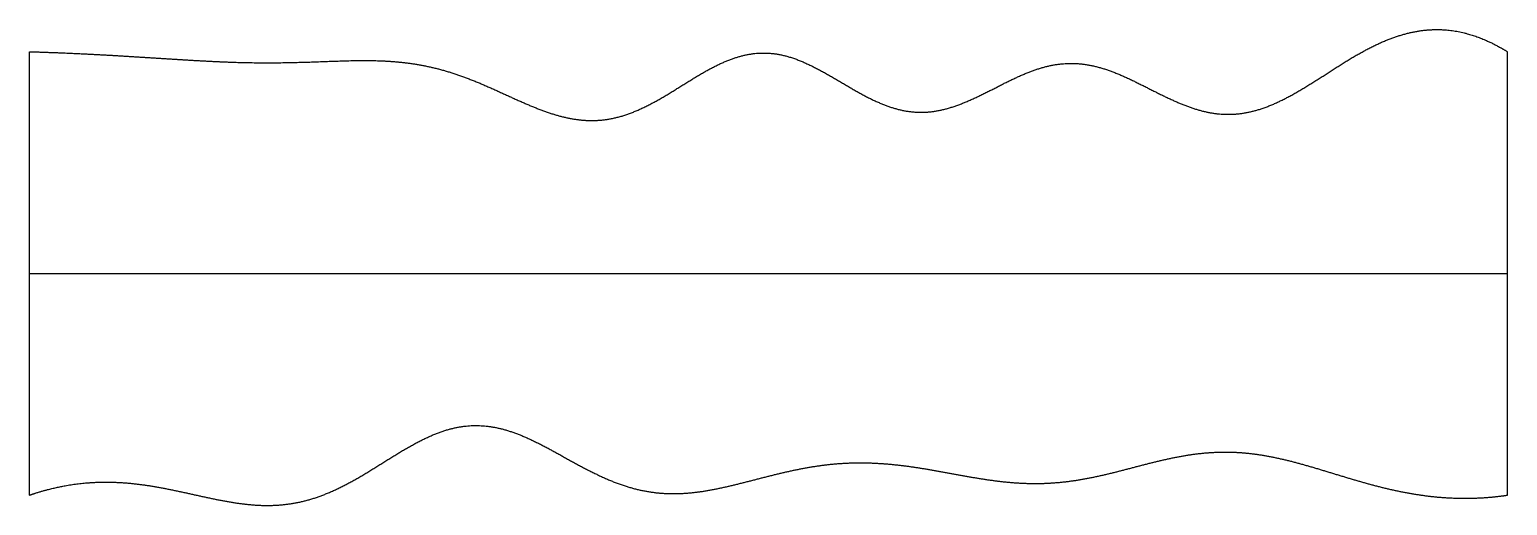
# Model space of a CAD drawing. Header units: millimetres. Extents: x 0 to 10, y -0.1 to 3.1.
import ezdxf

# ---------------------------------------------------------------- set-up
doc = ezdxf.new("R2010")
doc.units = ezdxf.units.MM
doc.layers.get('0').update_dxf_attribs({"linetype": 'CONTINUOUS'})

msp = doc.modelspace()

# ---------------------------------------------------------------- linework, layer by layer
for points in [[(0, 3), (0.041, 2.999), (0.122, 2.996), (0.243, 2.992), (0.406, 2.984), (0.609, 2.973), (0.812, 2.96), (1.015, 2.947), (1.218, 2.935), (1.422, 2.926), (1.625, 2.924), (1.828, 2.927), (2.031, 2.935), (2.233, 2.943), (2.436, 2.94), (2.638, 2.918), (2.841, 2.869), (3.043, 2.793), (3.245, 2.698), (3.447, 2.605), (3.648, 2.539), (3.847, 2.521), (4.046, 2.563), (4.243, 2.661), (4.44, 2.788), (4.635, 2.91), (4.831, 2.991), (5.026, 3.006), (5.222, 2.948), (5.419, 2.839), (5.616, 2.715), (5.814, 2.615), (6.012, 2.573), (6.21, 2.602), (6.409, 2.687), (6.608, 2.796), (6.807, 2.89), (7.006, 2.936), (7.206, 2.916), (7.405, 2.84), (7.604, 2.734), (7.803, 2.634), (8, 2.571), (8.197, 2.567), (8.394, 2.624), (8.59, 2.729), (8.787, 2.858), (8.984, 2.986), (9.184, 3.089), (9.385, 3.15), (9.587, 3.161), (9.751, 3.125), (9.875, 3.072), (9.958, 3.026), (10, 3)], [(0, 0), (0, 0.12), (0, 0.36), (0, 0.72), (0, 1.2), (0, 1.8), (0, 2.28), (0, 2.64), (0, 2.88), (0, 3)], [(10, 0), (10, 0.12), (10, 0.36), (10, 0.72), (10, 1.2), (10, 1.8), (10, 2.28), (10, 2.64), (10, 2.88), (10, 3)], [(0, 1.5), (0.4, 1.5), (1.2, 1.5), (2.4, 1.5), (4, 1.5), (6, 1.5), (7.6, 1.5), (8.8, 1.5), (9.6, 1.5), (10, 1.5)], [(0, 0), (0.04, 0.014), (0.12, 0.039), (0.24, 0.068), (0.401, 0.091), (0.603, 0.092), (0.806, 0.069), (1.009, 0.028), (1.213, -0.02), (1.416, -0.061), (1.619, -0.079), (1.82, -0.059), (2.019, 0.004), (2.215, 0.107), (2.41, 0.232), (2.603, 0.353), (2.795, 0.445), (2.987, 0.485), (3.18, 0.465), (3.374, 0.392), (3.569, 0.286), (3.766, 0.172), (3.965, 0.076), (4.165, 0.017), (4.367, 0.001), (4.569, 0.022), (4.771, 0.068), (4.974, 0.123), (5.176, 0.173), (5.378, 0.209), (5.579, 0.224), (5.781, 0.217), (5.982, 0.193), (6.184, 0.157), (6.385, 0.118), (6.587, 0.087), (6.789, 0.073), (6.99, 0.083), (7.191, 0.116), (7.391, 0.166), (7.591, 0.221), (7.791, 0.268), (7.991, 0.295), (8.191, 0.295), (8.391, 0.267), (8.591, 0.218), (8.792, 0.156), (8.992, 0.094), (9.193, 0.039), (9.395, -0.001), (9.596, -0.023), (9.758, -0.024), (9.879, -0.016), (9.96, -0.006), (10, 0)]]:
    msp.add_open_spline(points, degree=5)

doc.saveas('drawing.dxf')
